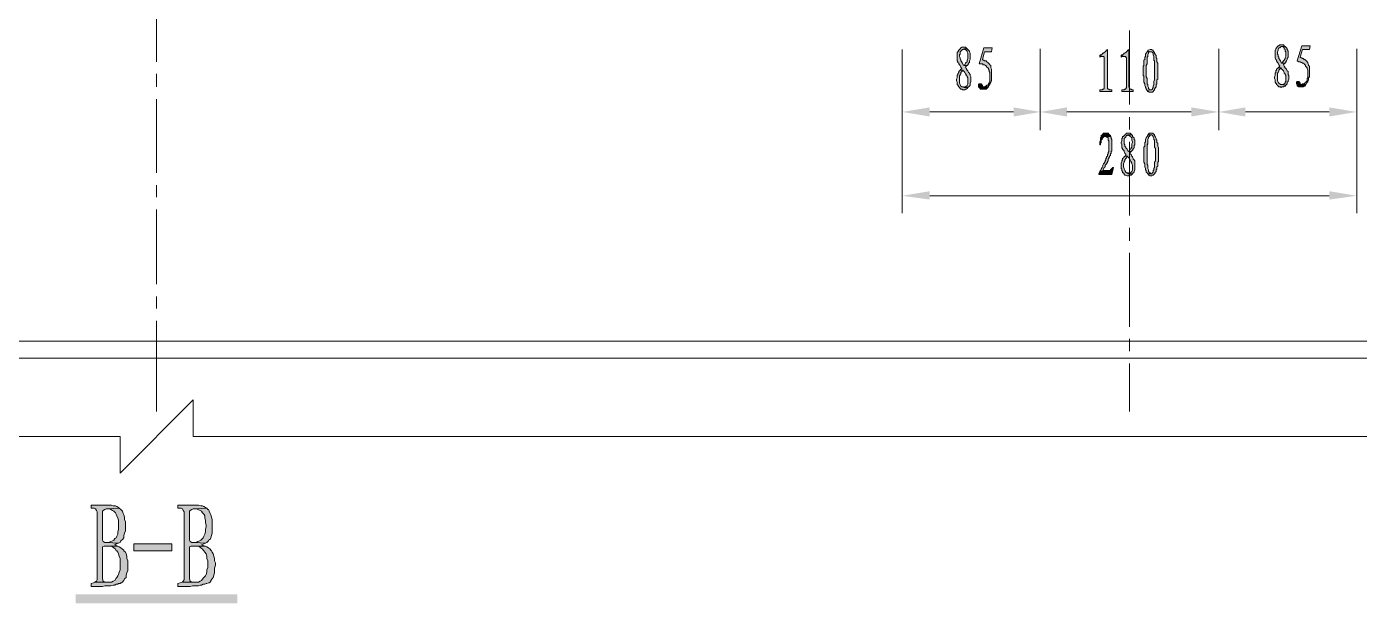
# Model space of a CAD drawing. Header units: millimetres. Extents: x 24 to 410, y 10 to 282.
# Drawn here: x 139.6 to 213.6, y 139.6 to 171.6 of the extents above; entities that cross this region are included whole.
import ezdxf

# ---------------------------------------------------------------- set-up
doc = ezdxf.new("R2010")
doc.units = ezdxf.units.MM

msp = doc.modelspace()

# ---------------------------------------------------------------- hatches: boundary and pattern name
h = msp.add_hatch(color=7)
h.dxf.hatch_style = 2
h.paths.add_polyline_path([(191.600667, 170.476333), (191.473667, 170.476333), (191.431333, 170.434), (191.389, 170.391667), (191.346667, 170.349333), (191.304333, 170.307), (191.262, 170.222333), (191.219667, 170.18), (191.219667, 169.714333), (191.262, 169.672), (191.262, 169.629667), (191.304333, 169.587333), (191.304333, 169.545), (191.346667, 169.502667), (191.389, 169.460333), (191.431333, 169.375667), (191.473667, 169.291), (191.431333, 169.248667), (191.389, 169.206333), (191.558333, 169.206333), (191.558333, 169.164), (191.600667, 169.121667), (191.643, 169.079333), (191.685333, 168.994667), (191.727667, 168.952333), (191.727667, 168.91), (191.77, 168.867667), (191.77, 168.825333), (191.812333, 168.783), (191.812333, 168.444333), (191.77, 168.359667), (191.77, 168.317333), (191.727667, 168.317333), (191.685333, 168.275), (191.643, 168.275), (191.600667, 168.232667), (191.812333, 168.232667), (191.854667, 168.275), (191.897, 168.317333), (191.939333, 168.359667), (191.939333, 168.486667), (191.981667, 168.571333), (191.981667, 168.825333), (191.939333, 168.91), (191.939333, 168.952333), (191.897, 168.994667), (191.897, 169.037), (191.854667, 169.079333), (191.812333, 169.164), (191.77, 169.206333), (191.727667, 169.291), (191.685333, 169.375667), (191.727667, 169.418), (191.77, 169.460333), (191.600667, 169.460333), (191.558333, 169.502667), (191.516, 169.587333), (191.473667, 169.629667), (191.473667, 169.672), (191.431333, 169.714333), (191.431333, 169.756667), (191.389, 169.841333), (191.389, 169.883667), (191.346667, 169.968333), (191.346667, 170.053), (191.389, 170.095333), (191.389, 170.222333), (191.431333, 170.264667), (191.473667, 170.307), (191.516, 170.349333), (191.558333, 170.349333), (191.600667, 170.391667), (191.77, 170.391667), (191.727667, 170.434), (191.685333, 170.476333)])
h = msp.add_hatch(color=7)
h.dxf.hatch_style = 2
h.paths.add_polyline_path([(191.77, 170.391667), (191.600667, 170.391667), (191.643, 170.349333), (191.685333, 170.349333), (191.727667, 170.307), (191.77, 170.264667), (191.77, 170.222333), (191.812333, 170.137667), (191.812333, 169.841333), (191.77, 169.756667), (191.77, 169.672), (191.727667, 169.629667), (191.685333, 169.587333), (191.643, 169.502667), (191.600667, 169.460333), (191.77, 169.460333), (191.812333, 169.502667), (191.854667, 169.545), (191.854667, 169.587333), (191.897, 169.629667), (191.897, 169.672), (191.897, 169.714333), (191.939333, 169.799), (191.939333, 170.137667), (191.897, 170.222333), (191.897, 170.264667), (191.854667, 170.307), (191.812333, 170.349333)])
h = msp.add_hatch(color=7)
h.dxf.hatch_style = 2
h.paths.add_polyline_path([(193.167, 170.434), (192.701333, 170.434), (192.447333, 169.545), (192.616667, 169.545), (192.659, 169.502667), (192.743667, 169.502667), (192.786, 169.460333), (192.828333, 169.460333), (192.828333, 169.418), (192.870667, 169.375667), (192.913, 169.333333), (192.955333, 169.291), (192.955333, 169.248667), (192.997667, 169.206333), (192.997667, 169.121667), (193.04, 169.079333), (193.04, 168.613667), (192.997667, 168.529), (192.997667, 168.486667), (192.955333, 168.444333), (192.955333, 168.402), (192.913, 168.359667), (192.870667, 168.359667), (192.828333, 168.317333), (192.786, 168.317333), (192.743667, 168.275), (192.616667, 168.275), (192.955333, 168.275), (192.955333, 168.317333), (192.997667, 168.359667), (193.04, 168.402), (193.04, 168.444333), (193.082333, 168.529), (193.082333, 168.571333), (193.124667, 168.613667), (193.124667, 169.248667), (193.082333, 169.333333), (193.082333, 169.460333), (193.04, 169.502667), (192.997667, 169.545), (192.955333, 169.587333), (192.913, 169.629667), (192.870667, 169.672), (192.828333, 169.714333), (192.743667, 169.714333), (192.701333, 169.756667), (192.659, 169.756667), (192.616667, 169.799), (192.743667, 170.222333), (193.124667, 170.222333)])
h = msp.add_hatch(color=7)
h.dxf.hatch_style = 2
h.paths.add_polyline_path([(199.559333, 170.349333), (199.517, 170.307), (199.474667, 170.264667), (199.432333, 170.222333), (199.39, 170.18), (199.347667, 170.137667), (199.305333, 170.137667), (199.263, 170.095333), (199.220667, 170.053), (199.178333, 170.053), (199.136, 170.010667), (199.305333, 169.968333), (199.347667, 169.968333), (199.39, 169.926), (199.39, 168.190333), (199.347667, 168.148), (199.305333, 168.148), (199.263, 168.105667), (199.136, 168.105667), (199.136, 168.021), (199.813333, 168.021), (199.813333, 168.105667), (199.686333, 168.105667), (199.644, 168.148), (199.601667, 168.148), (199.559333, 168.190333)])
h = msp.add_hatch(color=7)
h.dxf.hatch_style = 2
h.paths.add_polyline_path([(200.744667, 170.349333), (200.702333, 170.307), (200.66, 170.264667), (200.617667, 170.222333), (200.575333, 170.18), (200.533, 170.137667), (200.490667, 170.137667), (200.448333, 170.095333), (200.406, 170.053), (200.363667, 170.053), (200.321333, 170.010667), (200.533, 169.968333), (200.575333, 169.968333), (200.575333, 169.926), (200.617667, 169.883667), (200.617667, 168.232667), (200.575333, 168.190333), (200.575333, 168.148), (200.533, 168.148), (200.490667, 168.105667), (200.363667, 168.105667), (200.363667, 168.021), (200.998667, 168.021), (200.998667, 168.105667), (200.914, 168.105667), (200.871667, 168.148), (200.829333, 168.148), (200.787, 168.190333), (200.787, 168.232667), (200.744667, 168.275)])
h = msp.add_hatch(color=7)
h.dxf.hatch_style = 2
h.paths.add_polyline_path([(201.803, 170.264667), (201.760667, 170.222333), (201.718333, 170.137667), (201.676, 170.095333), (201.676, 169.968333), (201.633667, 169.926), (201.633667, 169.799), (201.591333, 169.756667), (201.591333, 169.460333), (201.549, 169.418), (201.549, 168.91), (201.591333, 168.867667), (201.591333, 168.571333), (201.591333, 168.529), (201.633667, 168.444333), (201.633667, 168.359667), (201.676, 168.275), (201.676, 168.232667), (201.718333, 168.190333), (201.718333, 168.148), (201.760667, 168.063333), (201.93, 168.105667), (201.887667, 168.105667), (201.887667, 168.148), (201.845333, 168.190333), (201.845333, 168.232667), (201.803, 168.317333), (201.803, 168.402), (201.760667, 168.444333), (201.760667, 168.740667), (201.718333, 168.825333), (201.718333, 169.460333), (201.760667, 169.545), (201.760667, 169.926), (201.803, 169.968333), (201.803, 170.053), (201.845333, 170.137667), (201.845333, 170.18), (201.887667, 170.222333), (201.972333, 170.222333)])
h = msp.add_hatch(color=7)
h.dxf.hatch_style = 2
h.paths.add_polyline_path([(201.972333, 170.349333), (201.93, 170.349333), (201.845333, 170.307), (201.803, 170.307), (201.803, 170.264667), (201.972333, 170.222333), (202.014667, 170.222333), (202.057, 170.18), (202.099333, 170.137667), (202.099333, 170.053), (202.141667, 169.968333), (202.141667, 169.756667), (202.184, 169.714333), (202.184, 169.164), (202.184, 169.121667), (202.184, 168.656), (202.141667, 168.571333), (202.141667, 168.402), (202.099333, 168.317333), (202.099333, 168.232667), (202.057, 168.190333), (202.057, 168.148), (202.014667, 168.105667), (201.93, 168.105667), (201.760667, 168.063333), (201.803, 168.021), (201.845333, 168.021), (201.887667, 167.978667), (202.057, 167.978667), (202.099333, 168.021), (202.141667, 168.063333), (202.184, 168.105667), (202.184, 168.148), (202.226333, 168.232667), (202.268667, 168.275), (202.268667, 168.402), (202.311, 168.444333), (202.311, 168.656), (202.353333, 168.698333), (202.353333, 169.587333), (202.311, 169.672), (202.311, 169.841333), (202.268667, 169.883667), (202.268667, 170.010667), (202.226333, 170.053), (202.184, 170.137667), (202.184, 170.18), (202.141667, 170.222333), (202.099333, 170.264667), (202.099333, 170.307), (202.057, 170.307), (202.014667, 170.349333)])
h = msp.add_hatch(color=7)
h.dxf.hatch_style = 2
h.paths.add_polyline_path([(209.253667, 170.603333), (209.126667, 170.603333), (209.084333, 170.561), (209.042, 170.561), (208.999667, 170.518667), (208.957333, 170.434), (208.915, 170.391667), (208.872667, 170.307), (208.872667, 169.883667), (208.915, 169.799), (208.957333, 169.756667), (208.957333, 169.714333), (208.999667, 169.629667), (209.042, 169.587333), (209.084333, 169.502667), (209.126667, 169.418), (209.084333, 169.375667), (209.042, 169.333333), (209.211333, 169.333333), (209.211333, 169.291), (209.253667, 169.248667), (209.296, 169.206333), (209.338333, 169.164), (209.380667, 169.079333), (209.380667, 169.037), (209.423, 168.994667), (209.423, 168.952333), (209.465333, 168.91), (209.465333, 168.571333), (209.423, 168.529), (209.423, 168.486667), (209.380667, 168.444333), (209.338333, 168.402), (209.211333, 168.402), (209.465333, 168.359667), (209.507667, 168.402), (209.55, 168.444333), (209.55, 168.529), (209.592333, 168.571333), (209.592333, 168.613667), (209.634667, 168.698333), (209.634667, 168.91), (209.592333, 168.952333), (209.592333, 169.121667), (209.55, 169.164), (209.507667, 169.248667), (209.465333, 169.291), (209.423, 169.333333), (209.380667, 169.418), (209.338333, 169.502667), (209.380667, 169.545), (209.423, 169.587333), (209.253667, 169.587333), (209.211333, 169.629667), (209.169, 169.714333), (209.126667, 169.756667), (209.126667, 169.799), (209.084333, 169.841333), (209.084333, 169.926), (209.042, 169.968333), (209.042, 170.053), (208.999667, 170.095333), (208.999667, 170.222333), (209.042, 170.307), (209.042, 170.349333), (209.084333, 170.434), (209.126667, 170.434), (209.169, 170.476333), (209.211333, 170.518667), (209.423, 170.518667), (209.380667, 170.561), (209.338333, 170.603333)])
h = msp.add_hatch(color=7)
h.dxf.hatch_style = 2
h.paths.add_polyline_path([(209.423, 170.518667), (209.253667, 170.518667), (209.296, 170.518667), (209.338333, 170.476333), (209.380667, 170.434), (209.380667, 170.391667), (209.423, 170.349333), (209.423, 170.264667), (209.465333, 170.222333), (209.465333, 169.968333), (209.423, 169.883667), (209.423, 169.841333), (209.380667, 169.756667), (209.338333, 169.714333), (209.296, 169.672), (209.253667, 169.587333), (209.423, 169.587333), (209.465333, 169.629667), (209.465333, 169.672), (209.507667, 169.714333), (209.55, 169.799), (209.55, 169.841333), (209.592333, 169.926), (209.592333, 170.264667), (209.55, 170.349333), (209.55, 170.391667), (209.507667, 170.434), (209.465333, 170.476333)])
h = msp.add_hatch(color=7)
h.dxf.hatch_style = 2
h.paths.add_polyline_path([(210.82, 170.561), (210.354333, 170.561), (210.100333, 169.714333), (210.185, 169.672), (210.269667, 169.672), (210.312, 169.629667), (210.354333, 169.629667), (210.396667, 169.587333), (210.439, 169.587333), (210.481333, 169.545), (210.523667, 169.502667), (210.566, 169.502667), (210.566, 169.418), (210.608333, 169.375667), (210.650667, 169.333333), (210.650667, 169.291), (210.693, 169.206333), (210.693, 168.783), (210.650667, 168.740667), (210.650667, 168.656), (210.650667, 168.613667), (210.608333, 168.571333), (210.608333, 168.529), (210.566, 168.529), (210.523667, 168.486667), (210.481333, 168.444333), (210.396667, 168.444333), (210.354333, 168.402), (210.269667, 168.402), (210.566, 168.402), (210.608333, 168.444333), (210.650667, 168.529), (210.693, 168.529), (210.693, 168.571333), (210.735333, 168.656), (210.735333, 168.783), (210.777667, 168.825333), (210.777667, 169.418), (210.735333, 169.460333), (210.735333, 169.502667), (210.693, 169.587333), (210.693, 169.629667), (210.650667, 169.672), (210.608333, 169.714333), (210.566, 169.756667), (210.523667, 169.799), (210.481333, 169.799), (210.439, 169.841333), (210.396667, 169.841333), (210.354333, 169.883667), (210.312, 169.883667), (210.269667, 169.926), (210.396667, 170.349333), (210.777667, 170.349333)])
h = msp.add_hatch(color=7)
h.dxf.hatch_style = 2
h.paths.add_polyline_path([(199.136, 170.010667), (199.136, 169.926), (199.178333, 169.968333), (199.305333, 169.968333)])
h = msp.add_hatch(color=7)
h.dxf.hatch_style = 2
h.paths.add_polyline_path([(200.321333, 170.010667), (200.321333, 169.926), (200.406, 169.968333), (200.533, 169.968333)])
h = msp.add_hatch(color=7)
h.dxf.hatch_style = 2
h.paths.add_polyline_path([(191.389, 169.206333), (191.346667, 169.164), (191.304333, 169.121667), (191.304333, 169.079333), (191.262, 168.994667), (191.262, 168.952333), (191.219667, 168.91), (191.219667, 168.783), (191.177333, 168.698333), (191.177333, 168.613667), (191.219667, 168.529), (191.219667, 168.402), (191.262, 168.359667), (191.304333, 168.275), (191.346667, 168.232667), (191.389, 168.190333), (191.431333, 168.148), (191.473667, 168.148), (191.516, 168.105667), (191.600667, 168.105667), (191.643, 168.105667), (191.685333, 168.148), (191.727667, 168.148), (191.77, 168.190333), (191.812333, 168.232667), (191.600667, 168.232667), (191.558333, 168.275), (191.473667, 168.275), (191.431333, 168.317333), (191.389, 168.402), (191.346667, 168.486667), (191.346667, 168.91), (191.389, 168.91), (191.389, 168.952333), (191.431333, 168.994667), (191.431333, 169.079333), (191.473667, 169.121667), (191.558333, 169.206333)])
h = msp.add_hatch(color=7)
h.dxf.hatch_style = 2
h.paths.add_polyline_path([(209.042, 169.333333), (208.999667, 169.291), (208.957333, 169.248667), (208.957333, 169.206333), (208.915, 169.164), (208.915, 169.079333), (208.872667, 169.037), (208.872667, 168.91), (208.830333, 168.825333), (208.830333, 168.740667), (208.872667, 168.656), (208.872667, 168.529), (208.915, 168.486667), (208.957333, 168.444333), (208.957333, 168.402), (208.999667, 168.359667), (209.042, 168.317333), (209.084333, 168.275), (209.169, 168.275), (209.211333, 168.232667), (209.253667, 168.275), (209.296, 168.275), (209.338333, 168.275), (209.380667, 168.317333), (209.423, 168.317333), (209.465333, 168.359667), (209.211333, 168.402), (209.169, 168.402), (209.126667, 168.444333), (209.084333, 168.486667), (209.042, 168.529), (208.999667, 168.613667), (208.999667, 169.037), (209.042, 169.079333), (209.084333, 169.164), (209.084333, 169.206333), (209.126667, 169.248667), (209.211333, 169.333333)])
h = msp.add_hatch(color=7)
h.dxf.hatch_style = 2
h.paths.add_polyline_path([(192.489667, 168.444333), (192.447333, 168.444333), (192.405, 168.402), (192.405, 168.275), (192.447333, 168.232667), (192.489667, 168.190333), (192.489667, 168.148), (192.532, 168.148), (192.828333, 168.148), (192.870667, 168.190333), (192.913, 168.232667), (192.955333, 168.275), (192.616667, 168.275), (192.616667, 168.359667), (192.574333, 168.402), (192.574333, 168.444333)])
h = msp.add_hatch(color=7)
h.dxf.hatch_style = 2
h.paths.add_polyline_path([(210.142667, 168.571333), (210.100333, 168.571333), (210.058, 168.529), (210.058, 168.444333), (210.100333, 168.359667), (210.100333, 168.317333), (210.142667, 168.317333), (210.185, 168.275), (210.439, 168.275), (210.481333, 168.317333), (210.523667, 168.317333), (210.566, 168.359667), (210.566, 168.402), (210.269667, 168.402), (210.269667, 168.486667), (210.227333, 168.529), (210.185, 168.571333)])
h = msp.add_hatch(color=7)
h.dxf.hatch_style = 2
h.paths.add_polyline_path([(189.695667, 167.132), (189.695667, 166.624), (188.171667, 166.878)])
h = msp.add_hatch(color=7)
h.dxf.hatch_style = 2
h.paths.add_polyline_path([(194.352333, 167.132), (194.352333, 166.624), (195.834, 166.878)])
h = msp.add_hatch(color=7)
h.dxf.hatch_style = 2
h.paths.add_polyline_path([(197.315667, 167.132), (197.315667, 166.624), (195.834, 166.878)])
h = msp.add_hatch(color=7)
h.dxf.hatch_style = 2
h.paths.add_polyline_path([(204.216, 167.132), (204.216, 166.624), (205.74, 166.878)])
h = msp.add_hatch(color=7)
h.dxf.hatch_style = 2
h.paths.add_polyline_path([(207.221667, 167.132), (207.221667, 166.624), (205.74, 166.878)])
h = msp.add_hatch(color=7)
h.dxf.hatch_style = 2
h.paths.add_polyline_path([(211.878333, 167.132), (211.878333, 166.624), (213.402333, 166.878)])
h = msp.add_hatch(color=7)
h.dxf.hatch_style = 2
h.paths.add_polyline_path([(199.517, 165.692667), (199.347667, 165.692667), (199.305333, 165.650333), (199.263, 165.608), (199.220667, 165.565667), (199.220667, 165.481), (199.178333, 165.438667), (199.178333, 165.311667), (199.136, 165.227), (199.136, 165.057667), (199.178333, 165.057667), (199.178333, 165.142333), (199.220667, 165.184667), (199.220667, 165.311667), (199.263, 165.354), (199.263, 165.396333), (199.305333, 165.438667), (199.347667, 165.481), (199.39, 165.523333), (199.432333, 165.523333), (199.728667, 165.523333), (199.728667, 165.565667), (199.686333, 165.608), (199.644, 165.650333), (199.601667, 165.692667)])
h = msp.add_hatch(color=7)
h.dxf.hatch_style = 2
h.paths.add_polyline_path([(199.728667, 165.523333), (199.432333, 165.523333), (199.474667, 165.523333), (199.517, 165.481), (199.559333, 165.481), (199.601667, 165.438667), (199.601667, 165.311667), (199.644, 165.269333), (199.644, 164.676667), (199.601667, 164.634333), (199.601667, 164.549667), (199.559333, 164.507333), (199.559333, 164.422667), (199.517, 164.380333), (199.517, 164.338), (199.474667, 164.295667), (199.474667, 164.211), (199.432333, 164.168667), (199.432333, 164.126333), (199.39, 164.041667), (199.347667, 163.999333), (199.305333, 163.914667), (199.305333, 163.872333), (199.263, 163.787667), (199.220667, 163.703), (199.178333, 163.618333), (199.136, 163.576), (199.305333, 163.618333), (199.347667, 163.703), (199.39, 163.787667), (199.432333, 163.83), (199.432333, 163.914667), (199.474667, 163.957), (199.517, 163.999333), (199.559333, 164.084), (199.559333, 164.126333), (199.601667, 164.168667), (199.601667, 164.253333), (199.644, 164.295667), (199.644, 164.338), (199.686333, 164.380333), (199.686333, 164.422667), (199.728667, 164.465), (199.728667, 164.549667), (199.771, 164.592), (199.771, 164.676667), (199.813333, 164.719), (199.813333, 165.354), (199.771, 165.396333), (199.771, 165.481)])
h = msp.add_hatch(color=7)
h.dxf.hatch_style = 2
h.paths.add_polyline_path([(200.744667, 165.692667), (200.617667, 165.692667), (200.575333, 165.650333), (200.533, 165.608), (200.490667, 165.565667), (200.448333, 165.523333), (200.406, 165.523333), (200.406, 165.438667), (200.363667, 165.396333), (200.363667, 165.269333), (200.321333, 165.184667), (200.321333, 165.142333), (200.363667, 165.057667), (200.363667, 164.888333), (200.406, 164.846), (200.406, 164.803667), (200.448333, 164.761333), (200.490667, 164.719), (200.490667, 164.676667), (200.533, 164.592), (200.575333, 164.507333), (200.575333, 164.465), (200.533, 164.422667), (200.66, 164.422667), (200.702333, 164.380333), (200.744667, 164.338), (200.787, 164.295667), (200.829333, 164.211), (200.829333, 164.168667), (200.871667, 164.126333), (200.871667, 164.084), (200.914, 164.041667), (200.914, 163.999333), (200.956333, 163.914667), (200.956333, 163.660667), (200.914, 163.576), (200.871667, 163.533667), (200.829333, 163.491333), (200.744667, 163.491333), (200.702333, 163.449), (200.956333, 163.449), (200.998667, 163.491333), (201.041, 163.533667), (201.041, 163.576), (201.083333, 163.660667), (201.083333, 164.168667), (201.041, 164.211), (200.998667, 164.253333), (200.998667, 164.295667), (200.956333, 164.380333), (200.914, 164.422667), (200.871667, 164.507333), (200.787, 164.592), (200.829333, 164.634333), (200.871667, 164.676667), (200.744667, 164.676667), (200.702333, 164.719), (200.66, 164.803667), (200.617667, 164.846), (200.575333, 164.888333), (200.575333, 164.930667), (200.533, 164.973), (200.533, 165.057667), (200.490667, 165.1), (200.490667, 165.396333), (200.533, 165.438667), (200.575333, 165.481), (200.575333, 165.523333), (200.617667, 165.565667), (200.66, 165.565667), (200.702333, 165.608), (200.914, 165.608), (200.871667, 165.650333), (200.829333, 165.692667)])
h = msp.add_hatch(color=7)
h.dxf.hatch_style = 2
h.paths.add_polyline_path([(200.914, 165.608), (200.702333, 165.608), (200.744667, 165.565667), (200.787, 165.565667), (200.829333, 165.523333), (200.871667, 165.481), (200.914, 165.438667), (200.914, 165.311667), (200.956333, 165.227), (200.956333, 165.184667), (200.914, 165.1), (200.914, 164.930667), (200.871667, 164.888333), (200.871667, 164.846), (200.829333, 164.803667), (200.787, 164.719), (200.744667, 164.676667), (200.871667, 164.676667), (200.914, 164.719), (200.956333, 164.761333), (200.998667, 164.803667), (200.998667, 164.846), (201.041, 164.888333), (201.041, 165.015333), (201.083333, 165.057667), (201.083333, 165.311667), (201.041, 165.354), (201.041, 165.438667), (200.998667, 165.481), (200.956333, 165.523333), (200.956333, 165.565667)])
h = msp.add_hatch(color=7)
h.dxf.hatch_style = 2
h.paths.add_polyline_path([(201.803, 165.608), (201.803, 165.565667), (201.760667, 165.523333), (201.718333, 165.438667), (201.676, 165.354), (201.676, 165.227), (201.633667, 165.184667), (201.633667, 164.973), (201.591333, 164.930667), (201.591333, 164.084), (201.633667, 163.999333), (201.633667, 163.957), (201.633667, 163.872333), (201.633667, 163.83), (201.676, 163.745333), (201.676, 163.660667), (201.718333, 163.618333), (201.718333, 163.533667), (201.760667, 163.491333), (201.803, 163.449), (201.972333, 163.449), (201.93, 163.491333), (201.887667, 163.491333), (201.887667, 163.533667), (201.845333, 163.576), (201.845333, 163.660667), (201.803, 163.745333), (201.803, 163.914667), (201.760667, 163.957), (201.760667, 165.057667), (201.803, 165.1), (201.803, 165.354), (201.845333, 165.438667), (201.845333, 165.481), (201.887667, 165.523333), (201.93, 165.565667), (201.93, 165.608), (201.972333, 165.608)])
h = msp.add_hatch(color=7)
h.dxf.hatch_style = 2
h.paths.add_polyline_path([(201.972333, 165.692667), (201.887667, 165.692667), (201.845333, 165.650333), (201.803, 165.608), (202.014667, 165.608), (202.057, 165.565667), (202.099333, 165.523333), (202.099333, 165.481), (202.141667, 165.396333), (202.141667, 165.354), (202.184, 165.311667), (202.184, 164.930667), (202.226333, 164.846), (202.226333, 164.507333), (202.226333, 164.168667), (202.184, 164.084), (202.184, 163.787667), (202.141667, 163.745333), (202.141667, 163.660667), (202.099333, 163.618333), (202.099333, 163.533667), (202.057, 163.491333), (202.014667, 163.449), (201.803, 163.449), (201.845333, 163.406667), (201.845333, 163.364333), (201.887667, 163.364333), (201.93, 163.322), (202.014667, 163.322), (202.057, 163.364333), (202.099333, 163.364333), (202.141667, 163.406667), (202.184, 163.449), (202.226333, 163.533667), (202.268667, 163.576), (202.268667, 163.660667), (202.311, 163.703), (202.311, 163.83), (202.353333, 163.872333), (202.353333, 164.084), (202.395667, 164.126333), (202.395667, 164.888333), (202.353333, 164.973), (202.353333, 165.142333), (202.311, 165.184667), (202.311, 165.311667), (202.268667, 165.354), (202.268667, 165.396333), (202.226333, 165.481), (202.184, 165.565667), (202.184, 165.608), (202.141667, 165.650333), (202.099333, 165.650333), (202.099333, 165.692667)])
h = msp.add_hatch(color=7)
h.dxf.hatch_style = 2
h.paths.add_polyline_path([(200.533, 164.422667), (200.490667, 164.380333), (200.448333, 164.338), (200.406, 164.295667), (200.406, 164.211), (200.363667, 164.168667), (200.363667, 164.126333), (200.321333, 164.041667), (200.321333, 163.745333), (200.363667, 163.703), (200.363667, 163.618333), (200.406, 163.576), (200.406, 163.491333), (200.448333, 163.491333), (200.490667, 163.449), (200.490667, 163.406667), (200.533, 163.364333), (200.575333, 163.364333), (200.66, 163.322), (200.744667, 163.322), (200.787, 163.364333), (200.871667, 163.364333), (200.914, 163.406667), (200.956333, 163.449), (200.702333, 163.449), (200.702333, 163.491333), (200.617667, 163.491333), (200.575333, 163.533667), (200.533, 163.618333), (200.490667, 163.703), (200.490667, 163.745333), (200.448333, 163.83), (200.448333, 163.999333), (200.490667, 164.084), (200.490667, 164.126333), (200.533, 164.168667), (200.533, 164.211), (200.575333, 164.295667), (200.617667, 164.338), (200.66, 164.422667)])
h = msp.add_hatch(color=7)
h.dxf.hatch_style = 2
h.paths.add_polyline_path([(199.898, 163.787667), (199.855667, 163.787667), (199.813333, 163.745333), (199.771, 163.703), (199.728667, 163.660667), (199.728667, 163.618333), (199.686333, 163.618333), (199.305333, 163.618333), (199.136, 163.576), (199.093667, 163.449), (199.093667, 163.406667), (199.813333, 163.406667)])
h = msp.add_hatch(color=7)
h.dxf.hatch_style = 2
h.paths.add_polyline_path([(189.695667, 162.475333), (189.695667, 162.009667), (188.171667, 162.221333)])
h = msp.add_hatch(color=7)
h.dxf.hatch_style = 2
h.paths.add_polyline_path([(211.878333, 162.475333), (211.878333, 162.009667), (213.402333, 162.221333)])
h = msp.add_hatch(color=7)
h.dxf.hatch_style = 2
h.paths.add_polyline_path([(144.060333, 145.034), (143.129, 145.034), (143.129, 144.864667), (143.298333, 144.864667), (143.383, 144.822333), (143.425333, 144.737667), (143.467667, 144.653), (143.467667, 140.885333), (143.425333, 140.800667), (143.340667, 140.758333), (143.891, 140.758333), (143.806333, 140.800667), (143.764, 140.927667), (143.764, 142.705667), (143.848667, 142.748), (144.610667, 142.748), (144.526, 142.790333), (144.441333, 142.832667), (144.526, 142.875), (144.653, 142.917333), (144.018, 142.959667), (143.891, 142.959667), (143.806333, 143.002), (143.764, 143.086667), (143.764, 144.695333), (143.806333, 144.737667), (143.891, 144.78), (143.975667, 144.822333), (144.102667, 144.822333), (144.695333, 144.864667), (144.653, 144.907), (144.568333, 144.949333), (144.483667, 144.991667), (144.356667, 144.991667), (144.272, 145.034)])
h = msp.add_hatch(color=7)
h.dxf.hatch_style = 2
h.paths.add_polyline_path([(144.695333, 144.864667), (144.102667, 144.822333), (144.145, 144.822333), (144.229667, 144.78), (144.314333, 144.737667), (144.399, 144.695333), (144.483667, 144.610667), (144.526, 144.526), (144.568333, 144.441333), (144.610667, 144.314333), (144.653, 144.187333), (144.653, 143.679333), (144.610667, 143.552333), (144.610667, 143.425333), (144.568333, 143.298333), (144.526, 143.213667), (144.441333, 143.171333), (144.399, 143.086667), (144.314333, 143.044333), (144.229667, 143.002), (144.102667, 142.959667), (144.018, 142.959667), (144.653, 142.917333), (144.737667, 142.959667), (144.78, 143.044333), (144.864667, 143.129), (144.949333, 143.213667), (144.949333, 143.340667), (144.991667, 143.467667), (145.034, 143.594667), (145.034, 144.102667), (144.991667, 144.229667), (144.991667, 144.356667), (144.949333, 144.483667), (144.907, 144.568333), (144.864667, 144.695333), (144.78, 144.78)])
h = msp.add_hatch(color=7)
h.dxf.hatch_style = 2
h.paths.add_polyline_path([(148.886333, 145.034), (147.955, 145.034), (147.955, 144.864667), (148.124333, 144.864667), (148.209, 144.822333), (148.251333, 144.737667), (148.293667, 144.653), (148.293667, 140.885333), (148.251333, 140.800667), (148.209, 140.758333), (148.759333, 140.758333), (148.717, 140.758333), (148.632333, 140.800667), (148.59, 140.927667), (148.59, 142.705667), (148.674667, 142.748), (149.479, 142.748), (149.352, 142.790333), (149.267333, 142.832667), (149.394333, 142.875), (149.479, 142.917333), (148.886333, 142.959667), (148.717, 142.959667), (148.632333, 143.002), (148.59, 143.086667), (148.59, 144.695333), (148.632333, 144.737667), (148.717, 144.78), (148.801667, 144.822333), (148.928667, 144.822333), (149.563667, 144.864667), (149.479, 144.907), (149.394333, 144.949333), (149.309667, 144.991667), (149.225, 144.991667), (149.098, 145.034)])
h = msp.add_hatch(color=7)
h.dxf.hatch_style = 2
h.paths.add_polyline_path([(149.563667, 144.864667), (148.928667, 144.822333), (148.971, 144.822333), (149.055667, 144.78), (149.182667, 144.737667), (149.267333, 144.695333), (149.309667, 144.610667), (149.394333, 144.526), (149.436667, 144.441333), (149.436667, 144.314333), (149.479, 144.187333), (149.479, 144.060333), (149.521333, 143.891), (149.521333, 143.848667), (149.479, 143.679333), (149.479, 143.552333), (149.436667, 143.425333), (149.394333, 143.298333), (149.352, 143.213667), (149.309667, 143.171333), (149.225, 143.086667), (149.140333, 143.044333), (149.055667, 143.002), (148.971, 142.959667), (148.886333, 142.959667), (149.479, 142.917333), (149.563667, 142.959667), (149.648333, 143.044333), (149.690667, 143.129), (149.733, 143.129), (149.775333, 143.213667), (149.817667, 143.340667), (149.86, 143.467667), (149.86, 144.229667), (149.817667, 144.356667), (149.775333, 144.483667), (149.733, 144.568333), (149.690667, 144.695333), (149.648333, 144.78), (149.606, 144.78)])
h = msp.add_hatch(color=7)
h.dxf.hatch_style = 2
h.paths.add_polyline_path([(145.499667, 142.875), (147.616333, 142.875), (147.616333, 142.494), (145.499667, 142.494)])
h = msp.add_hatch(color=7)
h.dxf.hatch_style = 2
h.paths.add_polyline_path([(144.610667, 142.748), (144.060333, 142.748), (144.102667, 142.748), (144.187333, 142.748), (144.314333, 142.705667), (144.399, 142.663333), (144.483667, 142.578667), (144.526, 142.494), (144.568333, 142.494), (144.610667, 142.409333), (144.653, 142.324667), (144.695333, 142.197667), (144.737667, 142.070667), (144.737667, 141.435667), (144.695333, 141.308667), (144.653, 141.181667), (144.610667, 141.097), (144.568333, 141.012333), (144.526, 140.97), (144.441333, 140.843), (144.356667, 140.800667), (144.272, 140.758333), (144.187333, 140.758333), (143.340667, 140.758333), (143.256, 140.716), (143.129, 140.673667), (143.129, 140.504333), (143.213667, 140.504333), (143.764, 140.504333), (143.891, 140.546667), (144.229667, 140.546667), (144.356667, 140.589), (144.441333, 140.589), (144.526, 140.631333), (144.610667, 140.631333), (144.653, 140.673667), (144.737667, 140.673667), (144.78, 140.716), (144.822333, 140.716), (144.864667, 140.758333), (144.907, 140.800667), (144.949333, 140.843), (144.991667, 140.927667), (145.076333, 141.012333), (145.076333, 141.139333), (145.118667, 141.266333), (145.161, 141.393333), (145.161, 141.943667), (145.118667, 142.070667), (145.118667, 142.197667), (145.076333, 142.324667), (145.034, 142.409333), (144.949333, 142.494), (144.949333, 142.536333), (144.864667, 142.578667), (144.78, 142.663333), (144.695333, 142.705667)])
h = msp.add_hatch(color=7)
h.dxf.hatch_style = 2
h.paths.add_polyline_path([(149.479, 142.748), (148.928667, 142.748), (148.971, 142.748), (149.055667, 142.748), (149.140333, 142.705667), (149.225, 142.663333), (149.309667, 142.578667), (149.394333, 142.494), (149.436667, 142.409333), (149.521333, 142.324667), (149.563667, 142.197667), (149.563667, 142.070667), (149.606, 141.943667), (149.606, 141.562667), (149.563667, 141.435667), (149.563667, 141.308667), (149.521333, 141.181667), (149.479, 141.097), (149.394333, 141.012333), (149.352, 140.97), (149.267333, 140.843), (149.182667, 140.800667), (149.098, 140.758333), (149.013333, 140.758333), (148.209, 140.758333), (148.082, 140.716), (147.955, 140.673667), (147.955, 140.504333), (148.039667, 140.504333), (148.632333, 140.504333), (148.759333, 140.546667), (149.098, 140.546667), (149.182667, 140.589), (149.267333, 140.589), (149.352, 140.631333), (149.436667, 140.631333), (149.521333, 140.673667), (149.563667, 140.673667), (149.648333, 140.716), (149.690667, 140.716), (149.733, 140.758333), (149.775333, 140.800667), (149.775333, 140.843), (149.86, 140.927667), (149.902333, 141.012333), (149.944667, 141.139333), (149.987, 141.266333), (149.987, 141.520333), (150.029333, 141.689667), (150.029333, 141.816667), (149.987, 141.943667), (149.987, 142.070667), (149.944667, 142.197667), (149.902333, 142.324667), (149.86, 142.409333), (149.817667, 142.494), (149.775333, 142.536333), (149.733, 142.578667), (149.648333, 142.663333), (149.563667, 142.705667)])
h = msp.add_hatch(color=7)
h.dxf.hatch_style = 2
h.paths.add_polyline_path([(142.282333, 140.081), (142.282333, 139.573), (151.257, 140.081)])
h = msp.add_hatch(color=7)
h.dxf.hatch_style = 2
h.paths.add_polyline_path([(142.282333, 139.573), (151.257, 140.081), (151.257, 139.573)])

# ---------------------------------------------------------------- linework, layer by layer
at = {"color": 7, "lineweight": 0}
for points in [[(146.769667, 169.672), (146.769667, 173.778333)], [(200.787, 167.301333), (200.787, 171.407667)], [(188.171667, 170.349333), (188.171667, 165.862)], [(188.171667, 170.349333), (188.171667, 161.247667)], [(195.834, 170.391667), (195.834, 165.862)], [(195.834, 170.349333), (195.834, 165.862)], [(205.74, 170.391667), (205.74, 165.862)], [(205.74, 170.349333), (205.74, 165.862)], [(213.402333, 170.391667), (213.402333, 165.862)], [(213.402333, 169.460333), (213.402333, 161.247667)], [(146.769667, 168.275), (146.769667, 168.994667)], [(146.769667, 163.491333), (146.769667, 167.597667)], [(194.352333, 166.878), (189.695667, 166.878)], [(197.315667, 166.878), (204.216, 166.878)], [(200.787, 165.904333), (200.787, 166.581667)], [(207.221667, 166.878), (211.878333, 166.878)], [(200.787, 161.120667), (200.787, 165.227)], [(146.769667, 162.136667), (146.769667, 162.814)], [(189.695667, 162.221333), (211.878333, 162.221333)], [(146.769667, 157.310667), (146.769667, 161.459333)], [(200.787, 159.723667), (200.787, 160.443333)], [(200.787, 154.94), (200.787, 159.046333)], [(146.769667, 155.956), (146.769667, 156.633333)], [(146.769667, 150.241), (146.769667, 155.278667)], [(251.671667, 154.135667), (41.91, 154.135667)], [(200.787, 153.585333), (200.787, 154.262667)], [(251.671667, 153.204333), (41.91, 153.204333)], [(200.787, 150.241), (200.787, 152.908)], [(144.737667, 148.844), (144.737667, 146.812), (148.801667, 150.876), (148.801667, 148.844)], [(41.91, 148.844), (144.737667, 148.844)], [(148.801667, 148.844), (251.671667, 148.844)]]:
    msp.add_lwpolyline(points, dxfattribs=at)
for points in [[(191.600667, 170.476333), (191.473667, 170.476333), (191.431333, 170.434), (191.389, 170.391667), (191.346667, 170.349333), (191.304333, 170.307), (191.262, 170.222333), (191.219667, 170.18), (191.219667, 169.714333), (191.262, 169.672), (191.262, 169.629667), (191.304333, 169.587333), (191.304333, 169.545), (191.346667, 169.502667), (191.389, 169.460333), (191.431333, 169.375667), (191.473667, 169.291), (191.431333, 169.248667), (191.389, 169.206333), (191.558333, 169.206333), (191.558333, 169.164), (191.600667, 169.121667), (191.643, 169.079333), (191.685333, 168.994667), (191.727667, 168.952333), (191.727667, 168.91), (191.77, 168.867667), (191.77, 168.825333), (191.812333, 168.783), (191.812333, 168.444333), (191.77, 168.359667), (191.77, 168.317333), (191.727667, 168.317333), (191.685333, 168.275), (191.643, 168.275), (191.600667, 168.232667), (191.812333, 168.232667), (191.854667, 168.275), (191.897, 168.317333), (191.939333, 168.359667), (191.939333, 168.486667), (191.981667, 168.571333), (191.981667, 168.825333), (191.939333, 168.91), (191.939333, 168.952333), (191.897, 168.994667), (191.897, 169.037), (191.854667, 169.079333), (191.812333, 169.164), (191.77, 169.206333), (191.727667, 169.291), (191.685333, 169.375667), (191.727667, 169.418), (191.77, 169.460333), (191.600667, 169.460333), (191.558333, 169.502667), (191.516, 169.587333), (191.473667, 169.629667), (191.473667, 169.672), (191.431333, 169.714333), (191.431333, 169.756667), (191.389, 169.841333), (191.389, 169.883667), (191.346667, 169.968333), (191.346667, 170.053), (191.389, 170.095333), (191.389, 170.222333), (191.431333, 170.264667), (191.473667, 170.307), (191.516, 170.349333), (191.558333, 170.349333), (191.600667, 170.391667), (191.77, 170.391667), (191.727667, 170.434), (191.685333, 170.476333)], [(191.77, 170.391667), (191.600667, 170.391667), (191.643, 170.349333), (191.685333, 170.349333), (191.727667, 170.307), (191.77, 170.264667), (191.77, 170.222333), (191.812333, 170.137667), (191.812333, 169.841333), (191.77, 169.756667), (191.77, 169.672), (191.727667, 169.629667), (191.685333, 169.587333), (191.643, 169.502667), (191.600667, 169.460333), (191.77, 169.460333), (191.812333, 169.502667), (191.854667, 169.545), (191.854667, 169.587333), (191.897, 169.629667), (191.897, 169.672), (191.897, 169.714333), (191.939333, 169.799), (191.939333, 170.137667), (191.897, 170.222333), (191.897, 170.264667), (191.854667, 170.307), (191.812333, 170.349333)], [(193.167, 170.434), (192.701333, 170.434), (192.447333, 169.545), (192.616667, 169.545), (192.659, 169.502667), (192.743667, 169.502667), (192.786, 169.460333), (192.828333, 169.460333), (192.828333, 169.418), (192.870667, 169.375667), (192.913, 169.333333), (192.955333, 169.291), (192.955333, 169.248667), (192.997667, 169.206333), (192.997667, 169.121667), (193.04, 169.079333), (193.04, 168.613667), (192.997667, 168.529), (192.997667, 168.486667), (192.955333, 168.444333), (192.955333, 168.402), (192.913, 168.359667), (192.870667, 168.359667), (192.828333, 168.317333), (192.786, 168.317333), (192.743667, 168.275), (192.616667, 168.275), (192.955333, 168.275), (192.955333, 168.317333), (192.997667, 168.359667), (193.04, 168.402), (193.04, 168.444333), (193.082333, 168.529), (193.082333, 168.571333), (193.124667, 168.613667), (193.124667, 169.248667), (193.082333, 169.333333), (193.082333, 169.460333), (193.04, 169.502667), (192.997667, 169.545), (192.955333, 169.587333), (192.913, 169.629667), (192.870667, 169.672), (192.828333, 169.714333), (192.743667, 169.714333), (192.701333, 169.756667), (192.659, 169.756667), (192.616667, 169.799), (192.743667, 170.222333), (193.124667, 170.222333)], [(199.559333, 170.349333), (199.517, 170.307), (199.474667, 170.264667), (199.432333, 170.222333), (199.39, 170.18), (199.347667, 170.137667), (199.305333, 170.137667), (199.263, 170.095333), (199.220667, 170.053), (199.178333, 170.053), (199.136, 170.010667), (199.305333, 169.968333), (199.347667, 169.968333), (199.39, 169.926), (199.39, 168.190333), (199.347667, 168.148), (199.305333, 168.148), (199.263, 168.105667), (199.136, 168.105667), (199.136, 168.021), (199.813333, 168.021), (199.813333, 168.105667), (199.686333, 168.105667), (199.644, 168.148), (199.601667, 168.148), (199.559333, 168.190333)], [(200.744667, 170.349333), (200.702333, 170.307), (200.66, 170.264667), (200.617667, 170.222333), (200.575333, 170.18), (200.533, 170.137667), (200.490667, 170.137667), (200.448333, 170.095333), (200.406, 170.053), (200.363667, 170.053), (200.321333, 170.010667), (200.533, 169.968333), (200.575333, 169.968333), (200.575333, 169.926), (200.617667, 169.883667), (200.617667, 168.232667), (200.575333, 168.190333), (200.575333, 168.148), (200.533, 168.148), (200.490667, 168.105667), (200.363667, 168.105667), (200.363667, 168.021), (200.998667, 168.021), (200.998667, 168.105667), (200.914, 168.105667), (200.871667, 168.148), (200.829333, 168.148), (200.787, 168.190333), (200.787, 168.232667), (200.744667, 168.275)], [(201.803, 170.264667), (201.760667, 170.222333), (201.718333, 170.137667), (201.676, 170.095333), (201.676, 169.968333), (201.633667, 169.926), (201.633667, 169.799), (201.591333, 169.756667), (201.591333, 169.460333), (201.549, 169.418), (201.549, 168.91), (201.591333, 168.867667), (201.591333, 168.571333), (201.591333, 168.529), (201.633667, 168.444333), (201.633667, 168.359667), (201.676, 168.275), (201.676, 168.232667), (201.718333, 168.190333), (201.718333, 168.148), (201.760667, 168.063333), (201.93, 168.105667), (201.887667, 168.105667), (201.887667, 168.148), (201.845333, 168.190333), (201.845333, 168.232667), (201.803, 168.317333), (201.803, 168.402), (201.760667, 168.444333), (201.760667, 168.740667), (201.718333, 168.825333), (201.718333, 169.460333), (201.760667, 169.545), (201.760667, 169.926), (201.803, 169.968333), (201.803, 170.053), (201.845333, 170.137667), (201.845333, 170.18), (201.887667, 170.222333), (201.972333, 170.222333)], [(201.972333, 170.349333), (201.93, 170.349333), (201.845333, 170.307), (201.803, 170.307), (201.803, 170.264667), (201.972333, 170.222333), (202.014667, 170.222333), (202.057, 170.18), (202.099333, 170.137667), (202.099333, 170.053), (202.141667, 169.968333), (202.141667, 169.756667), (202.184, 169.714333), (202.184, 169.164), (202.184, 169.121667), (202.184, 168.656), (202.141667, 168.571333), (202.141667, 168.402), (202.099333, 168.317333), (202.099333, 168.232667), (202.057, 168.190333), (202.057, 168.148), (202.014667, 168.105667), (201.93, 168.105667), (201.760667, 168.063333), (201.803, 168.021), (201.845333, 168.021), (201.887667, 167.978667), (202.057, 167.978667), (202.099333, 168.021), (202.141667, 168.063333), (202.184, 168.105667), (202.184, 168.148), (202.226333, 168.232667), (202.268667, 168.275), (202.268667, 168.402), (202.311, 168.444333), (202.311, 168.656), (202.353333, 168.698333), (202.353333, 169.587333), (202.311, 169.672), (202.311, 169.841333), (202.268667, 169.883667), (202.268667, 170.010667), (202.226333, 170.053), (202.184, 170.137667), (202.184, 170.18), (202.141667, 170.222333), (202.099333, 170.264667), (202.099333, 170.307), (202.057, 170.307), (202.014667, 170.349333)], [(209.253667, 170.603333), (209.126667, 170.603333), (209.084333, 170.561), (209.042, 170.561), (208.999667, 170.518667), (208.957333, 170.434), (208.915, 170.391667), (208.872667, 170.307), (208.872667, 169.883667), (208.915, 169.799), (208.957333, 169.756667), (208.957333, 169.714333), (208.999667, 169.629667), (209.042, 169.587333), (209.084333, 169.502667), (209.126667, 169.418), (209.084333, 169.375667), (209.042, 169.333333), (209.211333, 169.333333), (209.211333, 169.291), (209.253667, 169.248667), (209.296, 169.206333), (209.338333, 169.164), (209.380667, 169.079333), (209.380667, 169.037), (209.423, 168.994667), (209.423, 168.952333), (209.465333, 168.91), (209.465333, 168.571333), (209.423, 168.529), (209.423, 168.486667), (209.380667, 168.444333), (209.338333, 168.402), (209.211333, 168.402), (209.465333, 168.359667), (209.507667, 168.402), (209.55, 168.444333), (209.55, 168.529), (209.592333, 168.571333), (209.592333, 168.613667), (209.634667, 168.698333), (209.634667, 168.91), (209.592333, 168.952333), (209.592333, 169.121667), (209.55, 169.164), (209.507667, 169.248667), (209.465333, 169.291), (209.423, 169.333333), (209.380667, 169.418), (209.338333, 169.502667), (209.380667, 169.545), (209.423, 169.587333), (209.253667, 169.587333), (209.211333, 169.629667), (209.169, 169.714333), (209.126667, 169.756667), (209.126667, 169.799), (209.084333, 169.841333), (209.084333, 169.926), (209.042, 169.968333), (209.042, 170.053), (208.999667, 170.095333), (208.999667, 170.222333), (209.042, 170.307), (209.042, 170.349333), (209.084333, 170.434), (209.126667, 170.434), (209.169, 170.476333), (209.211333, 170.518667), (209.423, 170.518667), (209.380667, 170.561), (209.338333, 170.603333)], [(209.423, 170.518667), (209.253667, 170.518667), (209.296, 170.518667), (209.338333, 170.476333), (209.380667, 170.434), (209.380667, 170.391667), (209.423, 170.349333), (209.423, 170.264667), (209.465333, 170.222333), (209.465333, 169.968333), (209.423, 169.883667), (209.423, 169.841333), (209.380667, 169.756667), (209.338333, 169.714333), (209.296, 169.672), (209.253667, 169.587333), (209.423, 169.587333), (209.465333, 169.629667), (209.465333, 169.672), (209.507667, 169.714333), (209.55, 169.799), (209.55, 169.841333), (209.592333, 169.926), (209.592333, 170.264667), (209.55, 170.349333), (209.55, 170.391667), (209.507667, 170.434), (209.465333, 170.476333)], [(210.82, 170.561), (210.354333, 170.561), (210.100333, 169.714333), (210.185, 169.672), (210.269667, 169.672), (210.312, 169.629667), (210.354333, 169.629667), (210.396667, 169.587333), (210.439, 169.587333), (210.481333, 169.545), (210.523667, 169.502667), (210.566, 169.502667), (210.566, 169.418), (210.608333, 169.375667), (210.650667, 169.333333), (210.650667, 169.291), (210.693, 169.206333), (210.693, 168.783), (210.650667, 168.740667), (210.650667, 168.656), (210.650667, 168.613667), (210.608333, 168.571333), (210.608333, 168.529), (210.566, 168.529), (210.523667, 168.486667), (210.481333, 168.444333), (210.396667, 168.444333), (210.354333, 168.402), (210.269667, 168.402), (210.566, 168.402), (210.608333, 168.444333), (210.650667, 168.529), (210.693, 168.529), (210.693, 168.571333), (210.735333, 168.656), (210.735333, 168.783), (210.777667, 168.825333), (210.777667, 169.418), (210.735333, 169.460333), (210.735333, 169.502667), (210.693, 169.587333), (210.693, 169.629667), (210.650667, 169.672), (210.608333, 169.714333), (210.566, 169.756667), (210.523667, 169.799), (210.481333, 169.799), (210.439, 169.841333), (210.396667, 169.841333), (210.354333, 169.883667), (210.312, 169.883667), (210.269667, 169.926), (210.396667, 170.349333), (210.777667, 170.349333)], [(199.136, 170.010667), (199.136, 169.926), (199.178333, 169.968333), (199.305333, 169.968333)], [(200.321333, 170.010667), (200.321333, 169.926), (200.406, 169.968333), (200.533, 169.968333)], [(191.389, 169.206333), (191.346667, 169.164), (191.304333, 169.121667), (191.304333, 169.079333), (191.262, 168.994667), (191.262, 168.952333), (191.219667, 168.91), (191.219667, 168.783), (191.177333, 168.698333), (191.177333, 168.613667), (191.219667, 168.529), (191.219667, 168.402), (191.262, 168.359667), (191.304333, 168.275), (191.346667, 168.232667), (191.389, 168.190333), (191.431333, 168.148), (191.473667, 168.148), (191.516, 168.105667), (191.600667, 168.105667), (191.643, 168.105667), (191.685333, 168.148), (191.727667, 168.148), (191.77, 168.190333), (191.812333, 168.232667), (191.600667, 168.232667), (191.558333, 168.275), (191.473667, 168.275), (191.431333, 168.317333), (191.389, 168.402), (191.346667, 168.486667), (191.346667, 168.91), (191.389, 168.91), (191.389, 168.952333), (191.431333, 168.994667), (191.431333, 169.079333), (191.473667, 169.121667), (191.558333, 169.206333)], [(209.042, 169.333333), (208.999667, 169.291), (208.957333, 169.248667), (208.957333, 169.206333), (208.915, 169.164), (208.915, 169.079333), (208.872667, 169.037), (208.872667, 168.91), (208.830333, 168.825333), (208.830333, 168.740667), (208.872667, 168.656), (208.872667, 168.529), (208.915, 168.486667), (208.957333, 168.444333), (208.957333, 168.402), (208.999667, 168.359667), (209.042, 168.317333), (209.084333, 168.275), (209.169, 168.275), (209.211333, 168.232667), (209.253667, 168.275), (209.296, 168.275), (209.338333, 168.275), (209.380667, 168.317333), (209.423, 168.317333), (209.465333, 168.359667), (209.211333, 168.402), (209.169, 168.402), (209.126667, 168.444333), (209.084333, 168.486667), (209.042, 168.529), (208.999667, 168.613667), (208.999667, 169.037), (209.042, 169.079333), (209.084333, 169.164), (209.084333, 169.206333), (209.126667, 169.248667), (209.211333, 169.333333)], [(192.489667, 168.444333), (192.447333, 168.444333), (192.405, 168.402), (192.405, 168.275), (192.447333, 168.232667), (192.489667, 168.190333), (192.489667, 168.148), (192.532, 168.148), (192.828333, 168.148), (192.870667, 168.190333), (192.913, 168.232667), (192.955333, 168.275), (192.616667, 168.275), (192.616667, 168.359667), (192.574333, 168.402), (192.574333, 168.444333)], [(210.142667, 168.571333), (210.100333, 168.571333), (210.058, 168.529), (210.058, 168.444333), (210.100333, 168.359667), (210.100333, 168.317333), (210.142667, 168.317333), (210.185, 168.275), (210.439, 168.275), (210.481333, 168.317333), (210.523667, 168.317333), (210.566, 168.359667), (210.566, 168.402), (210.269667, 168.402), (210.269667, 168.486667), (210.227333, 168.529), (210.185, 168.571333)], [(199.517, 165.692667), (199.347667, 165.692667), (199.305333, 165.650333), (199.263, 165.608), (199.220667, 165.565667), (199.220667, 165.481), (199.178333, 165.438667), (199.178333, 165.311667), (199.136, 165.227), (199.136, 165.057667), (199.178333, 165.057667), (199.178333, 165.142333), (199.220667, 165.184667), (199.220667, 165.311667), (199.263, 165.354), (199.263, 165.396333), (199.305333, 165.438667), (199.347667, 165.481), (199.39, 165.523333), (199.432333, 165.523333), (199.728667, 165.523333), (199.728667, 165.565667), (199.686333, 165.608), (199.644, 165.650333), (199.601667, 165.692667)], [(199.728667, 165.523333), (199.432333, 165.523333), (199.474667, 165.523333), (199.517, 165.481), (199.559333, 165.481), (199.601667, 165.438667), (199.601667, 165.311667), (199.644, 165.269333), (199.644, 164.676667), (199.601667, 164.634333), (199.601667, 164.549667), (199.559333, 164.507333), (199.559333, 164.422667), (199.517, 164.380333), (199.517, 164.338), (199.474667, 164.295667), (199.474667, 164.211), (199.432333, 164.168667), (199.432333, 164.126333), (199.39, 164.041667), (199.347667, 163.999333), (199.305333, 163.914667), (199.305333, 163.872333), (199.263, 163.787667), (199.220667, 163.703), (199.178333, 163.618333), (199.136, 163.576), (199.305333, 163.618333), (199.347667, 163.703), (199.39, 163.787667), (199.432333, 163.83), (199.432333, 163.914667), (199.474667, 163.957), (199.517, 163.999333), (199.559333, 164.084), (199.559333, 164.126333), (199.601667, 164.168667), (199.601667, 164.253333), (199.644, 164.295667), (199.644, 164.338), (199.686333, 164.380333), (199.686333, 164.422667), (199.728667, 164.465), (199.728667, 164.549667), (199.771, 164.592), (199.771, 164.676667), (199.813333, 164.719), (199.813333, 165.354), (199.771, 165.396333), (199.771, 165.481)], [(200.744667, 165.692667), (200.617667, 165.692667), (200.575333, 165.650333), (200.533, 165.608), (200.490667, 165.565667), (200.448333, 165.523333), (200.406, 165.523333), (200.406, 165.438667), (200.363667, 165.396333), (200.363667, 165.269333), (200.321333, 165.184667), (200.321333, 165.142333), (200.363667, 165.057667), (200.363667, 164.888333), (200.406, 164.846), (200.406, 164.803667), (200.448333, 164.761333), (200.490667, 164.719), (200.490667, 164.676667), (200.533, 164.592), (200.575333, 164.507333), (200.575333, 164.465), (200.533, 164.422667), (200.66, 164.422667), (200.702333, 164.380333), (200.744667, 164.338), (200.787, 164.295667), (200.829333, 164.211), (200.829333, 164.168667), (200.871667, 164.126333), (200.871667, 164.084), (200.914, 164.041667), (200.914, 163.999333), (200.956333, 163.914667), (200.956333, 163.660667), (200.914, 163.576), (200.871667, 163.533667), (200.829333, 163.491333), (200.744667, 163.491333), (200.702333, 163.449), (200.956333, 163.449), (200.998667, 163.491333), (201.041, 163.533667), (201.041, 163.576), (201.083333, 163.660667), (201.083333, 164.168667), (201.041, 164.211), (200.998667, 164.253333), (200.998667, 164.295667), (200.956333, 164.380333), (200.914, 164.422667), (200.871667, 164.507333), (200.787, 164.592), (200.829333, 164.634333), (200.871667, 164.676667), (200.744667, 164.676667), (200.702333, 164.719), (200.66, 164.803667), (200.617667, 164.846), (200.575333, 164.888333), (200.575333, 164.930667), (200.533, 164.973), (200.533, 165.057667), (200.490667, 165.1), (200.490667, 165.396333), (200.533, 165.438667), (200.575333, 165.481), (200.575333, 165.523333), (200.617667, 165.565667), (200.66, 165.565667), (200.702333, 165.608), (200.914, 165.608), (200.871667, 165.650333), (200.829333, 165.692667)], [(200.914, 165.608), (200.702333, 165.608), (200.744667, 165.565667), (200.787, 165.565667), (200.829333, 165.523333), (200.871667, 165.481), (200.914, 165.438667), (200.914, 165.311667), (200.956333, 165.227), (200.956333, 165.184667), (200.914, 165.1), (200.914, 164.930667), (200.871667, 164.888333), (200.871667, 164.846), (200.829333, 164.803667), (200.787, 164.719), (200.744667, 164.676667), (200.871667, 164.676667), (200.914, 164.719), (200.956333, 164.761333), (200.998667, 164.803667), (200.998667, 164.846), (201.041, 164.888333), (201.041, 165.015333), (201.083333, 165.057667), (201.083333, 165.311667), (201.041, 165.354), (201.041, 165.438667), (200.998667, 165.481), (200.956333, 165.523333), (200.956333, 165.565667)], [(201.803, 165.608), (201.803, 165.565667), (201.760667, 165.523333), (201.718333, 165.438667), (201.676, 165.354), (201.676, 165.227), (201.633667, 165.184667), (201.633667, 164.973), (201.591333, 164.930667), (201.591333, 164.084), (201.633667, 163.999333), (201.633667, 163.957), (201.633667, 163.872333), (201.633667, 163.83), (201.676, 163.745333), (201.676, 163.660667), (201.718333, 163.618333), (201.718333, 163.533667), (201.760667, 163.491333), (201.803, 163.449), (201.972333, 163.449), (201.93, 163.491333), (201.887667, 163.491333), (201.887667, 163.533667), (201.845333, 163.576), (201.845333, 163.660667), (201.803, 163.745333), (201.803, 163.914667), (201.760667, 163.957), (201.760667, 165.057667), (201.803, 165.1), (201.803, 165.354), (201.845333, 165.438667), (201.845333, 165.481), (201.887667, 165.523333), (201.93, 165.565667), (201.93, 165.608), (201.972333, 165.608)], [(201.972333, 165.692667), (201.887667, 165.692667), (201.845333, 165.650333), (201.803, 165.608), (202.014667, 165.608), (202.057, 165.565667), (202.099333, 165.523333), (202.099333, 165.481), (202.141667, 165.396333), (202.141667, 165.354), (202.184, 165.311667), (202.184, 164.930667), (202.226333, 164.846), (202.226333, 164.507333), (202.226333, 164.168667), (202.184, 164.084), (202.184, 163.787667), (202.141667, 163.745333), (202.141667, 163.660667), (202.099333, 163.618333), (202.099333, 163.533667), (202.057, 163.491333), (202.014667, 163.449), (201.803, 163.449), (201.845333, 163.406667), (201.845333, 163.364333), (201.887667, 163.364333), (201.93, 163.322), (202.014667, 163.322), (202.057, 163.364333), (202.099333, 163.364333), (202.141667, 163.406667), (202.184, 163.449), (202.226333, 163.533667), (202.268667, 163.576), (202.268667, 163.660667), (202.311, 163.703), (202.311, 163.83), (202.353333, 163.872333), (202.353333, 164.084), (202.395667, 164.126333), (202.395667, 164.888333), (202.353333, 164.973), (202.353333, 165.142333), (202.311, 165.184667), (202.311, 165.311667), (202.268667, 165.354), (202.268667, 165.396333), (202.226333, 165.481), (202.184, 165.565667), (202.184, 165.608), (202.141667, 165.650333), (202.099333, 165.650333), (202.099333, 165.692667)], [(200.533, 164.422667), (200.490667, 164.380333), (200.448333, 164.338), (200.406, 164.295667), (200.406, 164.211), (200.363667, 164.168667), (200.363667, 164.126333), (200.321333, 164.041667), (200.321333, 163.745333), (200.363667, 163.703), (200.363667, 163.618333), (200.406, 163.576), (200.406, 163.491333), (200.448333, 163.491333), (200.490667, 163.449), (200.490667, 163.406667), (200.533, 163.364333), (200.575333, 163.364333), (200.66, 163.322), (200.744667, 163.322), (200.787, 163.364333), (200.871667, 163.364333), (200.914, 163.406667), (200.956333, 163.449), (200.702333, 163.449), (200.702333, 163.491333), (200.617667, 163.491333), (200.575333, 163.533667), (200.533, 163.618333), (200.490667, 163.703), (200.490667, 163.745333), (200.448333, 163.83), (200.448333, 163.999333), (200.490667, 164.084), (200.490667, 164.126333), (200.533, 164.168667), (200.533, 164.211), (200.575333, 164.295667), (200.617667, 164.338), (200.66, 164.422667)], [(199.898, 163.787667), (199.855667, 163.787667), (199.813333, 163.745333), (199.771, 163.703), (199.728667, 163.660667), (199.728667, 163.618333), (199.686333, 163.618333), (199.305333, 163.618333), (199.136, 163.576), (199.093667, 163.449), (199.093667, 163.406667), (199.813333, 163.406667)], [(144.060333, 145.034), (143.129, 145.034), (143.129, 144.864667), (143.298333, 144.864667), (143.383, 144.822333), (143.425333, 144.737667), (143.467667, 144.653), (143.467667, 140.885333), (143.425333, 140.800667), (143.340667, 140.758333), (143.891, 140.758333), (143.806333, 140.800667), (143.764, 140.927667), (143.764, 142.705667), (143.848667, 142.748), (144.610667, 142.748), (144.526, 142.790333), (144.441333, 142.832667), (144.526, 142.875), (144.653, 142.917333), (144.018, 142.959667), (143.891, 142.959667), (143.806333, 143.002), (143.764, 143.086667), (143.764, 144.695333), (143.806333, 144.737667), (143.891, 144.78), (143.975667, 144.822333), (144.102667, 144.822333), (144.695333, 144.864667), (144.653, 144.907), (144.568333, 144.949333), (144.483667, 144.991667), (144.356667, 144.991667), (144.272, 145.034)], [(144.695333, 144.864667), (144.102667, 144.822333), (144.145, 144.822333), (144.229667, 144.78), (144.314333, 144.737667), (144.399, 144.695333), (144.483667, 144.610667), (144.526, 144.526), (144.568333, 144.441333), (144.610667, 144.314333), (144.653, 144.187333), (144.653, 143.679333), (144.610667, 143.552333), (144.610667, 143.425333), (144.568333, 143.298333), (144.526, 143.213667), (144.441333, 143.171333), (144.399, 143.086667), (144.314333, 143.044333), (144.229667, 143.002), (144.102667, 142.959667), (144.018, 142.959667), (144.653, 142.917333), (144.737667, 142.959667), (144.78, 143.044333), (144.864667, 143.129), (144.949333, 143.213667), (144.949333, 143.340667), (144.991667, 143.467667), (145.034, 143.594667), (145.034, 144.102667), (144.991667, 144.229667), (144.991667, 144.356667), (144.949333, 144.483667), (144.907, 144.568333), (144.864667, 144.695333), (144.78, 144.78)], [(148.886333, 145.034), (147.955, 145.034), (147.955, 144.864667), (148.124333, 144.864667), (148.209, 144.822333), (148.251333, 144.737667), (148.293667, 144.653), (148.293667, 140.885333), (148.251333, 140.800667), (148.209, 140.758333), (148.759333, 140.758333), (148.717, 140.758333), (148.632333, 140.800667), (148.59, 140.927667), (148.59, 142.705667), (148.674667, 142.748), (149.479, 142.748), (149.352, 142.790333), (149.267333, 142.832667), (149.394333, 142.875), (149.479, 142.917333), (148.886333, 142.959667), (148.717, 142.959667), (148.632333, 143.002), (148.59, 143.086667), (148.59, 144.695333), (148.632333, 144.737667), (148.717, 144.78), (148.801667, 144.822333), (148.928667, 144.822333), (149.563667, 144.864667), (149.479, 144.907), (149.394333, 144.949333), (149.309667, 144.991667), (149.225, 144.991667), (149.098, 145.034)], [(149.563667, 144.864667), (148.928667, 144.822333), (148.971, 144.822333), (149.055667, 144.78), (149.182667, 144.737667), (149.267333, 144.695333), (149.309667, 144.610667), (149.394333, 144.526), (149.436667, 144.441333), (149.436667, 144.314333), (149.479, 144.187333), (149.479, 144.060333), (149.521333, 143.891), (149.521333, 143.848667), (149.479, 143.679333), (149.479, 143.552333), (149.436667, 143.425333), (149.394333, 143.298333), (149.352, 143.213667), (149.309667, 143.171333), (149.225, 143.086667), (149.140333, 143.044333), (149.055667, 143.002), (148.971, 142.959667), (148.886333, 142.959667), (149.479, 142.917333), (149.563667, 142.959667), (149.648333, 143.044333), (149.690667, 143.129), (149.733, 143.129), (149.775333, 143.213667), (149.817667, 143.340667), (149.86, 143.467667), (149.86, 144.229667), (149.817667, 144.356667), (149.775333, 144.483667), (149.733, 144.568333), (149.690667, 144.695333), (149.648333, 144.78), (149.606, 144.78)], [(145.499667, 142.875), (147.616333, 142.875), (147.616333, 142.494), (145.499667, 142.494)], [(144.610667, 142.748), (144.060333, 142.748), (144.102667, 142.748), (144.187333, 142.748), (144.314333, 142.705667), (144.399, 142.663333), (144.483667, 142.578667), (144.526, 142.494), (144.568333, 142.494), (144.610667, 142.409333), (144.653, 142.324667), (144.695333, 142.197667), (144.737667, 142.070667), (144.737667, 141.435667), (144.695333, 141.308667), (144.653, 141.181667), (144.610667, 141.097), (144.568333, 141.012333), (144.526, 140.97), (144.441333, 140.843), (144.356667, 140.800667), (144.272, 140.758333), (144.187333, 140.758333), (143.340667, 140.758333), (143.256, 140.716), (143.129, 140.673667), (143.129, 140.504333), (143.213667, 140.504333), (143.764, 140.504333), (143.891, 140.546667), (144.229667, 140.546667), (144.356667, 140.589), (144.441333, 140.589), (144.526, 140.631333), (144.610667, 140.631333), (144.653, 140.673667), (144.737667, 140.673667), (144.78, 140.716), (144.822333, 140.716), (144.864667, 140.758333), (144.907, 140.800667), (144.949333, 140.843), (144.991667, 140.927667), (145.076333, 141.012333), (145.076333, 141.139333), (145.118667, 141.266333), (145.161, 141.393333), (145.161, 141.943667), (145.118667, 142.070667), (145.118667, 142.197667), (145.076333, 142.324667), (145.034, 142.409333), (144.949333, 142.494), (144.949333, 142.536333), (144.864667, 142.578667), (144.78, 142.663333), (144.695333, 142.705667)], [(149.479, 142.748), (148.928667, 142.748), (148.971, 142.748), (149.055667, 142.748), (149.140333, 142.705667), (149.225, 142.663333), (149.309667, 142.578667), (149.394333, 142.494), (149.436667, 142.409333), (149.521333, 142.324667), (149.563667, 142.197667), (149.563667, 142.070667), (149.606, 141.943667), (149.606, 141.562667), (149.563667, 141.435667), (149.563667, 141.308667), (149.521333, 141.181667), (149.479, 141.097), (149.394333, 141.012333), (149.352, 140.97), (149.267333, 140.843), (149.182667, 140.800667), (149.098, 140.758333), (149.013333, 140.758333), (148.209, 140.758333), (148.082, 140.716), (147.955, 140.673667), (147.955, 140.504333), (148.039667, 140.504333), (148.632333, 140.504333), (148.759333, 140.546667), (149.098, 140.546667), (149.182667, 140.589), (149.267333, 140.589), (149.352, 140.631333), (149.436667, 140.631333), (149.521333, 140.673667), (149.563667, 140.673667), (149.648333, 140.716), (149.690667, 140.716), (149.733, 140.758333), (149.775333, 140.800667), (149.775333, 140.843), (149.86, 140.927667), (149.902333, 141.012333), (149.944667, 141.139333), (149.987, 141.266333), (149.987, 141.520333), (150.029333, 141.689667), (150.029333, 141.816667), (149.987, 141.943667), (149.987, 142.070667), (149.944667, 142.197667), (149.902333, 142.324667), (149.86, 142.409333), (149.817667, 142.494), (149.775333, 142.536333), (149.733, 142.578667), (149.648333, 142.663333), (149.563667, 142.705667)]]:
    msp.add_lwpolyline(points, close=True, dxfattribs=at)

doc.saveas('drawing.dxf')
